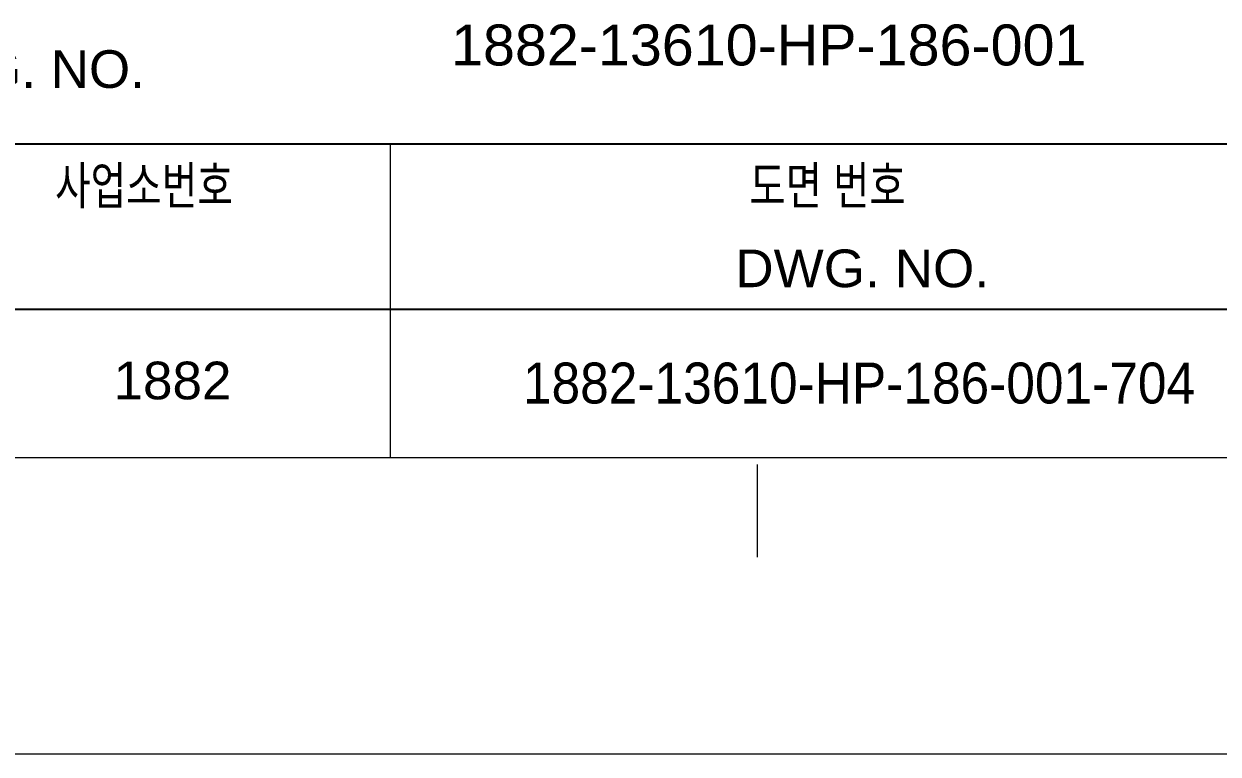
# Model space of a CAD drawing. Header units: inches. Extents: x 996 to 1837, y 0 to 594.
# Drawn here: x 1683.5 to 1756.4, y 0 to 44.6 of the extents above; entities that cross this region are included whole.
import ezdxf

# ---------------------------------------------------------------- set-up
doc = ezdxf.new("R2010")
doc.units = ezdxf.units.IN
doc.header["$MEASUREMENT"] = 0
for name, color, linetype in [('BG 0 -1', 7, 'Continuous'), ('BG VPORT', 7, 'Continuous'), ('FRAME', 7, 'Continuous')]:
    doc.layers.add(name, color=color, linetype=linetype)
doc.styles.add('Arial', font='arial.ttf')

msp = doc.modelspace()

# ---------------------------------------------------------------- linework, layer by layer
at = {"layer": 'BG 0 -1', "color": 7, "linetype": 'Continuous', "lineweight": 9}
for p, q in [((1705.836, 37.27), (1705.836, 18.107)), ((1020.915, 18.107), (1811.735, 18.107)), ((1728.254, 17.683), (1728.254, 12.024)), ((1836.803, 0), (995.803, 0))]:
    msp.add_line(p, q, dxfattribs=at)
at = {"layer": 'BG VPORT', "color": 7, "linetype": 'Continuous', "lineweight": 25}
for p, q in [((1662.467, 37.27), (1811.735, 37.27)), ((1662.467, 27.184), (1811.735, 27.184))]:
    msp.add_line(p, q, dxfattribs=at)

# ---------------------------------------------------------------- texts
at = {"layer": 'BG VPORT', "color": 7, "style": 'Arial'}
for s, width, p in [('CONT. DWG. NO.', 1.006777, (1664.444, 40.687)), ('사업소번호', 0.752508, (1685.373, 33.572)), ('도면 번호', 0.767495, (1727.787, 33.572)), ('DWG. NO.', 1.010364, (1726.92, 28.517)), ('1882', 1.008516, (1688.941, 21.669))]:
    msp.add_text(s, height=2.3, dxfattribs=dict(at, width=width)).set_placement(p)
at = {"layer": 'FRAME', "color": 2, "style": 'Arial'}
for s, width, p in [('1882-13610-HP-186-001', 1.004634, (1709.56, 42.06)), ('1882-13610-HP-186-001-704', 0.9, (1713.951, 21.413))]:
    msp.add_text(s, height=2.5, dxfattribs=dict(at, width=width)).set_placement(p)

doc.saveas('drawing.dxf')
